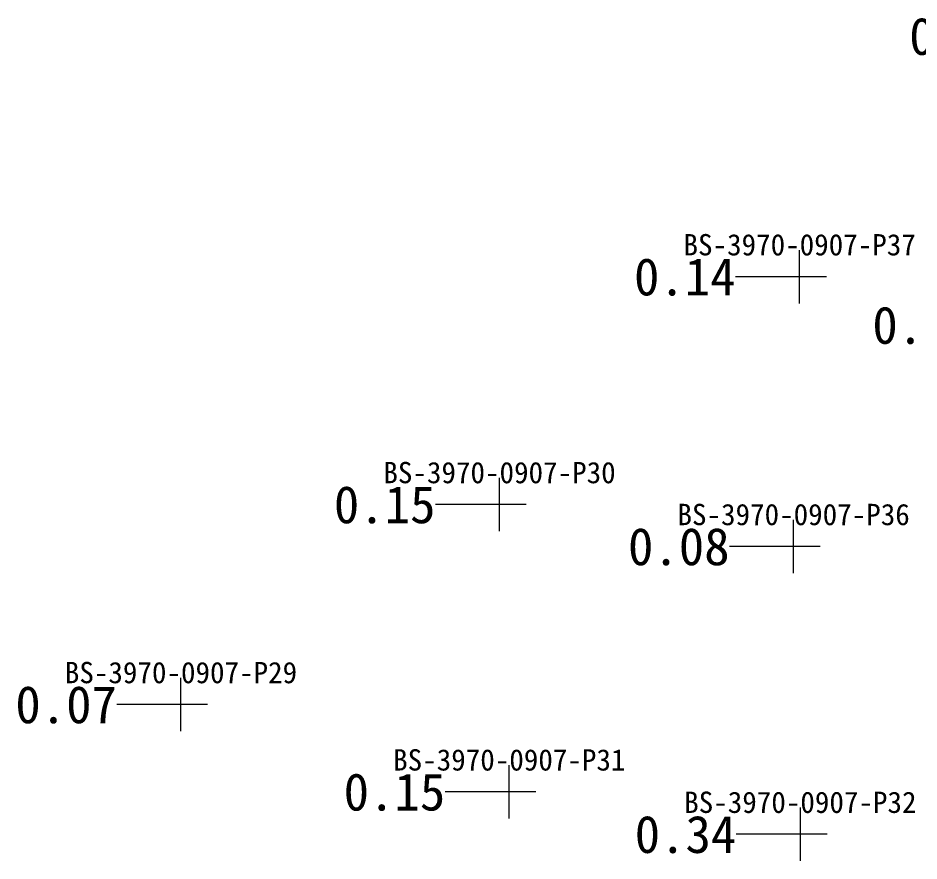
# Model space of a CAD drawing. Header units: inches. Extents: x 469931.6 to 470004.9, y 4349718.4 to 4349790.6.
# Drawn here: x 469951.9 to 469968.78, y 4349751.27 to 4349767.07 of the extents above; entities that cross this region are included whole.
import ezdxf
from ezdxf.enums import TextEntityAlignment as Align

# ---------------------------------------------------------------- set-up
doc = ezdxf.new("R2010")
doc.units = ezdxf.units.IN
doc.header["$MEASUREMENT"] = 0
for name, color, linetype, lineweight in [('孔口文字', 7, 'Continuous', 0), ('点', 7, 'Continuous', 0), ('线条', 7, 'Continuous', 0), ('钻孔', 7, 'Continuous', 0)]:
    doc.layers.add(name, color=color, linetype=linetype, lineweight=lineweight)
doc.styles.add('3dmine_textStyle_3', font='simsunb.ttf', dxfattribs={"height": 1})

msp = doc.modelspace()

# ---------------------------------------------------------------- hatches: boundary and pattern name
at = {"layer": '钻孔', "linetype": 'Continuous', "lineweight": 0, "true_color": 0x808080, "extrusion": (0, 1, 0)}
for points in [[(-469967.545, 3960.011), (-469966.545, 3960.011), (-469966.545, 3972.011), (-469967.545, 3972.011)], [(-469961.92, 3960.07), (-469960.92, 3960.07), (-469960.92, 3972.07), (-469961.92, 3972.07)], [(-469967.432, 3959.881), (-469966.432, 3959.881), (-469966.432, 3971.881), (-469967.432, 3971.881)], [(-469955.95, 3959.831), (-469954.95, 3959.831), (-469954.95, 3971.831), (-469955.95, 3971.831)], [(-469962.103, 3959.932), (-469961.103, 3959.932), (-469961.103, 3971.932), (-469962.103, 3971.932)], [(-469967.558, 3959.751), (-469966.558, 3959.751), (-469966.558, 3971.751), (-469967.558, 3971.751)]]:
    msp.add_hatch(color=8, dxfattribs=at).paths.add_polyline_path(points, flags=0)

# ---------------------------------------------------------------- linework, layer by layer
at = {"layer": '点', "color": 138, "linetype": 'Continuous', "lineweight": 0, "true_color": 0x004c4c}
for points, elevation in [([(469966.545, 4349761.721), (469966.545, 4349762.721)], 3972.011), ([(469967.045, 4349762.221), (469966.045, 4349762.221)], 3972.011), ([(469960.92, 4349757.45), (469960.92, 4349758.45)], 3972.07), ([(469961.42, 4349757.95), (469960.42, 4349757.95)], 3972.07), ([(469966.432, 4349756.664), (469966.432, 4349757.664)], 3971.881), ([(469966.932, 4349757.164), (469965.932, 4349757.164)], 3971.881), ([(469954.95, 4349753.701), (469954.95, 4349754.701)], 3971.831), ([(469955.45, 4349754.201), (469954.45, 4349754.201)], 3971.831), ([(469961.103, 4349752.064), (469961.103, 4349753.064)], 3971.932), ([(469961.603, 4349752.564), (469960.603, 4349752.564)], 3971.932), ([(469966.558, 4349751.269), (469966.558, 4349752.269)], 3971.751), ([(469967.058, 4349751.769), (469966.058, 4349751.769)], 3971.751)]:
    msp.add_lwpolyline(points, dxfattribs=dict(at, elevation=elevation))
at = {"layer": '线条', "color": 138, "linetype": 'Continuous', "lineweight": 0, "true_color": 0x004c4c}
for points, elevation in [([(469966.545, 4349762.221), (469966.545, 4349762.221), (469966.545, 4349762.221)], 3972.011), ([(469960.92, 4349757.95), (469960.92, 4349757.95), (469960.92, 4349757.95)], 3972.07), ([(469966.432, 4349757.164), (469966.432, 4349757.164), (469966.432, 4349757.164)], 3971.881), ([(469954.95, 4349754.201), (469954.95, 4349754.201), (469954.95, 4349754.201)], 3971.831), ([(469961.103, 4349752.564), (469961.103, 4349752.564), (469961.103, 4349752.564)], 3971.932), ([(469966.558, 4349751.769), (469966.558, 4349751.769), (469966.558, 4349751.769)], 3971.751)]:
    msp.add_lwpolyline(points, dxfattribs=dict(at, elevation=elevation))
at = {"layer": '钻孔', "color": 8, "linetype": 'Continuous', "lineweight": 0, "true_color": 0x808080}
for points, elevation in [([(469966.545, 4349762.221), (469965.345, 4349762.221)], 3972.011), ([(469966.545, 4349762.221), (469965.345, 4349762.221)], 3960.011), ([(469960.92, 4349757.95), (469959.72, 4349757.95)], 3972.07), ([(469960.92, 4349757.95), (469959.72, 4349757.95)], 3960.07), ([(469966.432, 4349757.164), (469965.232, 4349757.164)], 3971.881), ([(469966.432, 4349757.164), (469965.232, 4349757.164)], 3959.881), ([(469954.95, 4349754.201), (469953.75, 4349754.201)], 3971.831), ([(469954.95, 4349754.201), (469953.75, 4349754.201)], 3959.831), ([(469961.103, 4349752.564), (469959.903, 4349752.564)], 3971.932), ([(469961.103, 4349752.564), (469959.903, 4349752.564)], 3959.932), ([(469966.558, 4349751.769), (469965.358, 4349751.769)], 3971.751), ([(469966.558, 4349751.769), (469965.358, 4349751.769)], 3959.751)]:
    msp.add_lwpolyline(points, dxfattribs=dict(at, elevation=elevation))

# ---------------------------------------------------------------- texts
at = {"layer": '孔口文字', "color": 138, "linetype": 'Continuous', "lineweight": 0, "true_color": 0x004c4c, "style": '3dmine_textStyle_3'}
for s, p in [('BS-3970-0907-P37', (469966.545, 4349762.621, 3972.011)), ('BS-3970-0907-P30', (469960.92, 4349758.35, 3972.07)), ('BS-3970-0907-P36', (469966.432, 4349757.564, 3971.881)), ('BS-3970-0907-P29', (469954.95, 4349754.601, 3971.831)), ('BS-3970-0907-P31', (469961.103, 4349752.964, 3971.932)), ('BS-3970-0907-P32', (469966.558, 4349752.169, 3971.751))]:
    msp.add_text(s, height=0.4, dxfattribs=at).set_placement(p, align=Align.CENTER)
at = {"layer": '钻孔', "color": 8, "linetype": 'Continuous', "lineweight": 0, "true_color": 0x808080, "style": '3dmine_textStyle_3'}
for s, p in [('0.04', (469970.503, 4349766.73, 3972.136)), ('0.14', (469965.345, 4349762.221, 3972.011)), ('0.18', (469969.812, 4349761.314, 3971.928)), ('0.15', (469959.72, 4349757.95, 3972.07)), ('0.08', (469965.232, 4349757.164, 3971.881)), ('0.07', (469953.75, 4349754.201, 3971.831)), ('0.15', (469959.903, 4349752.564, 3971.932)), ('0.34', (469965.358, 4349751.769, 3971.751))]:
    msp.add_text(s, height=0.7, dxfattribs=at).set_placement(p, align=Align.MIDDLE_RIGHT)

doc.saveas('drawing.dxf')
